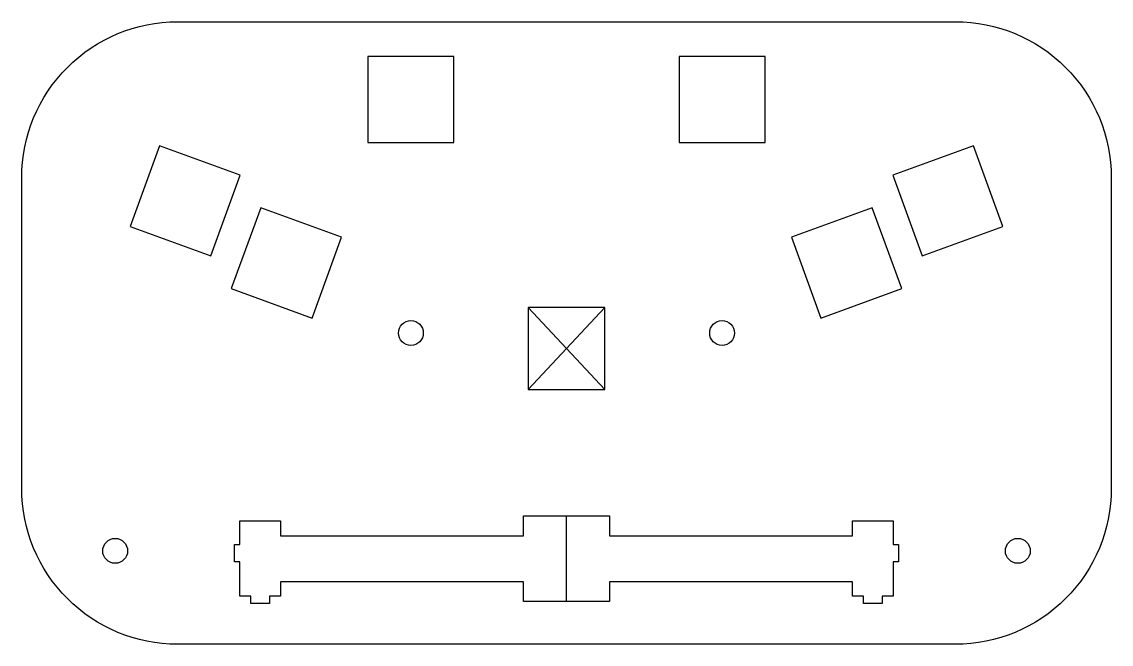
# Model space of a CAD drawing. Header units: inches. Extents: x 0 to 7, y 0 to 4.
import ezdxf

# ---------------------------------------------------------------- set-up
doc = ezdxf.new("R2010")
doc.units = ezdxf.units.IN
doc.layers.get('0').update_dxf_attribs({"linetype": 'CONTINUOUS'})

msp = doc.modelspace()

# ---------------------------------------------------------------- linework, layer by layer
for p, q in [((2.0453, 4), (3.0453, 4)), ((5, 4), (6, 4)), ((3.746, 2.1645), (3.254, 2.1645)), ((3.254, 2.1645), (3.254, 1.6365)), ((3.746, 2.1645), (3.254, 1.6365)), ((3.254, 2.1645), (3.746, 1.6365)), ((3.746, 1.6365), (3.746, 2.1645)), ((3.254, 1.6365), (3.746, 1.6365)), ((3.5, 0.274), (3.5, 0.826))]:
    msp.add_line(p, q)
msp.add_lwpolyline([(6, 0), (1, 0, -0.414214), (0, 1), (0, 3, -0.414214), (1, 4), (6, 4, -0.414214), (7, 3), (7, 1, -0.414214)], format="xyb", close=True)
for points in [[(2.224, 3.224), (2.776, 3.224), (2.776, 3.776), (2.224, 3.776)], [(4.224, 3.224), (4.776, 3.224), (4.776, 3.776), (4.224, 3.776)], [(0.6962, 2.685), (1.215, 2.4962), (1.4038, 3.015), (0.885, 3.2038)], [(5.785, 2.4962), (6.3038, 2.685), (6.115, 3.2038), (5.5962, 3.015)], [(1.3462, 2.285), (1.865, 2.0962), (2.0538, 2.615), (1.535, 2.8038)], [(5.135, 2.0962), (5.6538, 2.285), (5.465, 2.8038), (4.9462, 2.615)], [(3.224, 0.826), (3.776, 0.826), (3.776, 0.696), (5.3375, 0.696), (5.3375, 0.792), (5.5995, 0.792), (5.5995, 0.64), (5.6335, 0.64), (5.6335, 0.53), (5.5995, 0.53), (5.5995, 0.308), (5.5285, 0.308), (5.5285, 0.262), (5.4085, 0.262), (5.4085, 0.308), (5.3375, 0.308), (5.3375, 0.401), (3.776, 0.401), (3.776, 0.274), (3.224, 0.274), (3.224, 0.401), (1.6625, 0.401), (1.6625, 0.308), (1.5915, 0.308), (1.5915, 0.262), (1.4715, 0.262), (1.4715, 0.308), (1.4005, 0.308), (1.4005, 0.53), (1.3665, 0.53), (1.3665, 0.64), (1.4005, 0.64), (1.4005, 0.792), (1.6625, 0.792), (1.6625, 0.696), (3.224, 0.696)]]:
    msp.add_lwpolyline(points, close=True)
for centre in [(2.5, 2), (4.5, 2), (0.6, 0.6), (6.4, 0.6)]:
    msp.add_circle(centre, 0.08)

doc.saveas('drawing.dxf')
